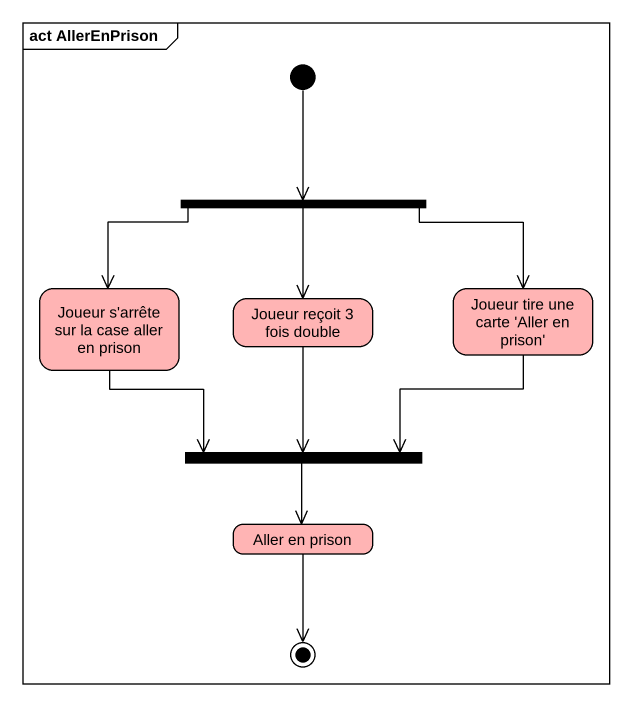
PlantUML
@startuml
mainframe act AllerEnPrison
hide empty description
state fork1 <<fork>>
state "Joueur s'arrête sur la case aller en prison" as Joueur_s_arrête_sur_la_case #FFB4B4
state "Joueur reçoit 3 fois double" as Joueur_reçoit_3_fois_double #FFB4B4
state "Joueur tire une carte 'Aller en prison'" as Joueur_tire_une_carte_Aller #FFB4B4
state fork2 <<join>>
state "Aller en prison" as Aller_en_prison #FFB4B4
[*] --> fork1
fork1 --> Joueur_s_arrête_sur_la_case
fork1 --> Joueur_reçoit_3_fois_double
fork1 -right-> Joueur_tire_une_carte_Aller
Joueur_s_arrête_sur_la_case --> fork2
Joueur_reçoit_3_fois_double --> fork2
Joueur_tire_une_carte_Aller --> fork2
fork2 --> Aller_en_prison
Aller_en_prison --> [*]
@enduml
